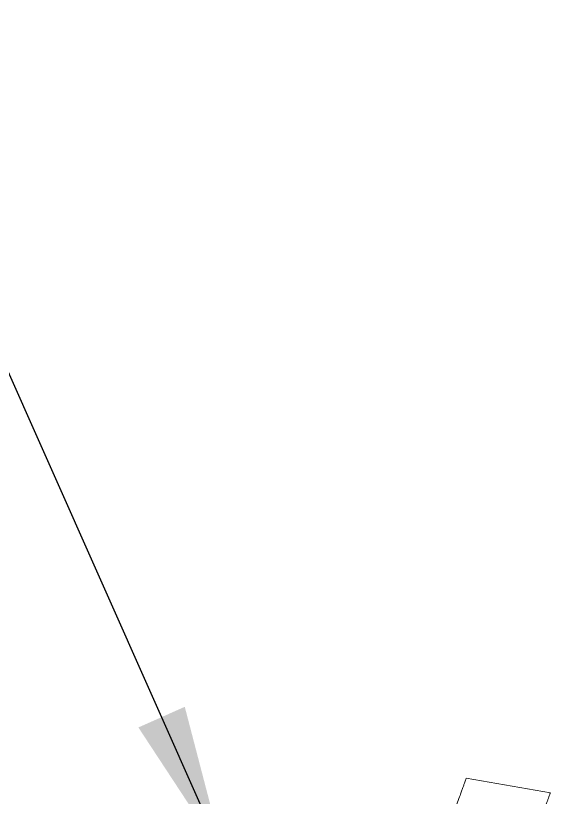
# Model space of a CAD drawing. Header units: millimetres. Extents: x -2122 to 22797, y 3569 to 89276.
# Drawn here: x 4963.9 to 5102.4, y 88041.1 to 88243.4 of the extents above; entities that cross this region are included whole.
import ezdxf

# ---------------------------------------------------------------- set-up
doc = ezdxf.new("R2010")
doc.units = ezdxf.units.MM
doc.header["$LTSCALE"] = 20
doc.layers.add('IA-DIBUJO', color=3, linetype='Continuous', lineweight=30)
doc.layers.add('IA-TEXT', color=2, linetype='Continuous')
doc.styles.add('ING-AMB', font='romans.shx', dxfattribs={"width": 0.75, "oblique": 15})
doc.dimstyles.new('ING-AMB 16', dxfattribs={"dimscale": 16, "dimtxt": 3, "dimasz": 2.5, "dimexe": 1, "dimexo": 1, "dimgap": 1, "dimtad": 1, "dimdec": 0, "dimzin": 0, "dimdsep": 46, "dimtxsty": 'ING-AMB', "dimcen": 0.1, "dimclrd": 7, "dimclre": 7, "dimclrt": 2, "dimadec": 0, "dimazin": 0, "dimtfac": 1, "dimtdec": 0, "dimtmove": 0, "dimatfit": 0, "dimfxl": 1.25, "dimtfill": 1, "dimtolj": 1, "dimtzin": 0, "dimarcsym": 1})

msp = doc.modelspace()

# ---------------------------------------------------------------- linework, layer by layer
at = {"layer": 'IA-DIBUJO', "color": 3, "linetype": 'Continuous', "lineweight": 0, "extrusion": (0, 1, -2.22045e-16)}
msp.add_line((5080.64, 88046.06, 1283.42), (5102.41, 88042.22, 1283.42), dxfattribs=at)
at = {"layer": 'IA-DIBUJO', "color": 3, "linetype": 'Continuous', "lineweight": 0}
for points in [[(5072.26, 88023.03, 1283.42), (5077.2, 88036.6, 1283.42), (5080.64, 88046.06, 1283.42), (5080.64, 88046.06, 1283.42)], [(5102.41, 88042.22, 1283.42), (5102.41, 88042.22, 1283.42), (5098.97, 88032.77, 1283.42), (5094.03, 88019.19, 1283.42)]]:
    msp.add_rational_spline(points, [1, 0.811792362023, 0.811792362023, 1], degree=3, dxfattribs=at)

# ---------------------------------------------------------------- leaders
at = {"layer": 'IA-TEXT'}
msp.add_leader([(5017.94, 88025.27, 1283.42), (4875.59, 88345.36, 1283.42), (4839.41, 88345.36, 1283.42)], dimstyle='ING-AMB 16', override={"dimgap": 1, "dimtad": 0}, dxfattribs=at)

doc.saveas('drawing.dxf')
